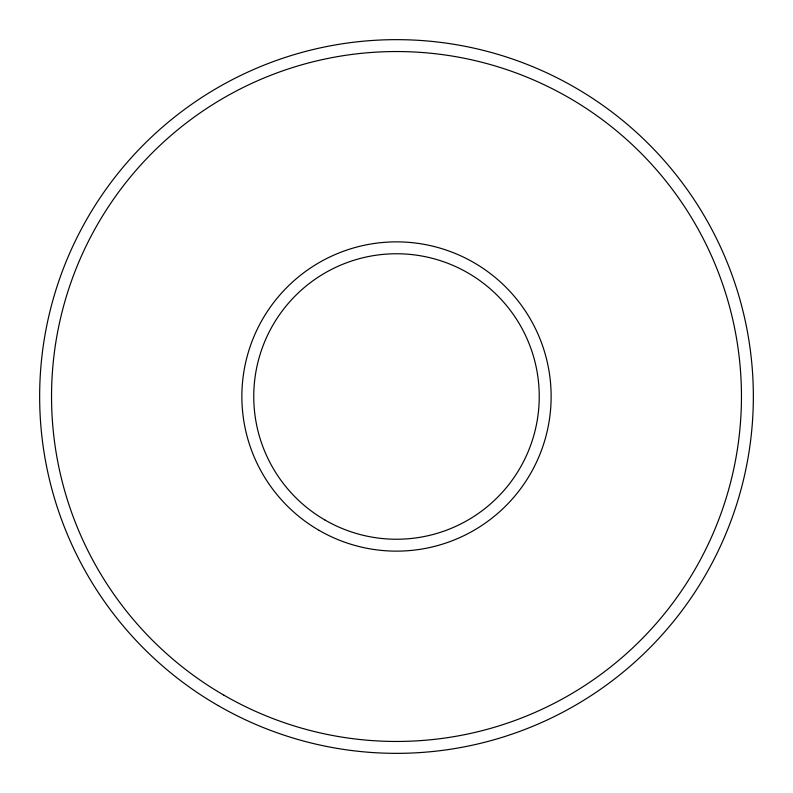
<?xml version="1.0" encoding="UTF-8"?>
<svg xmlns="http://www.w3.org/2000/svg" width="793" height="793" viewBox="0 0 793 793"><rect width="100%" height="100%" fill="white"/><g stroke="black" fill="none" stroke-linecap="round" stroke-linejoin="round"><path stroke-width="1.19" d="M218.075 705.542A356.85 356.85 0 0 0 753.35 396.5A356.85 356.85 0 0 0 218.075 87.458A356.85 356.85 0 0 0 218.075 705.542M224.022 695.243A344.955 344.955 0 0 0 741.455 396.5A344.955 344.955 0 0 0 224.022 97.757A344.955 344.955 0 0 0 224.022 695.243M319.183 530.418A154.635 154.635 0 0 0 551.135 396.5A154.635 154.635 0 0 0 319.183 262.582A154.635 154.635 0 0 0 319.183 530.418M325.13 520.119A142.74 142.74 0 0 0 539.24 396.5A142.74 142.74 0 0 0 325.13 272.881A142.74 142.74 0 0 0 325.13 520.119"/></g></svg>
